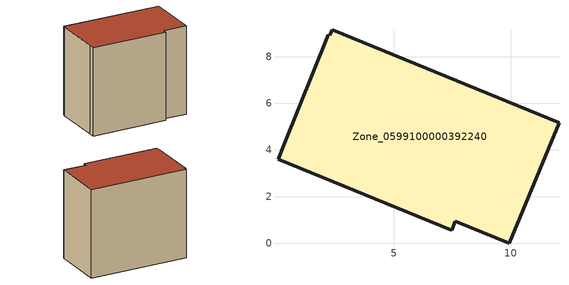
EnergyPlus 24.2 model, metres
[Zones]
Zone_0599100000392240
 floor ground (C_G): 2.25,8.91 2.35,9.15 12.07,5.17 9.95,0 7.63,0.95 7.47,0.56 0.03,3.61 0.28,4.19 2.18,8.94 z0
 wall outside (C_F): 7.63,0.95 9.95,0 12.07,5.17 2.35,9.15 2.25,8.91 2.18,8.94 0.28,4.19 0.03,3.61 7.47,0.56 7.63,0.95 z0:9.32
 roof outside (C_R): 2.35,9.15 2.25,8.91 2.18,8.94 0.28,4.19 0.03,3.61 7.47,0.56 7.63,0.95 9.95,0 12.07,5.17 z9.32
[BUILDING]
Pand.0599100000392240: North Axis=0; Terrain=City; Loads Convergence Tolerance Value=0.04; Temperature Convergence Tolerance Value=0.4; Solar Distribution=FullExterior; Maximum Number of Warmup Days=25; Minimum Number of Warmup Days=1
[Site:Location]
Rotterdam.The.Hague.AP_ZH_NLD Design_Conditions: Latitude=51.96; Longitude=4.45; Time Zone=1; Elevation=-4.5
[SITE:GROUNDTEMPERATURE:BUILDINGSURFACE]
18, 18, 18, 18, 18, 18, 18, 18, 18, 18, 18, 18
[MATERIAL] Thermal Absorptance=0.9; Solar Absorptance=0.7; Visible Absorptance=0.7
Name | Roughness | Thickness | Conductivity | Density | Specific Heat
G.TI.1992-2005 | MediumSmooth | 0.15 | 0.06 | 540 | 1210
F.TI.1992-2005 | Rough | 0.3 | 0.12 | 1920 | 840
R.TI.1992-2005 | MediumRough | 0.2 | 0.08 | 1500 | 1000
[CONSTRUCTION]
C_G: G.TI.1992-2005
C_F: F.TI.1992-2005
C_R: R.TI.1992-2005
[ZONE]
Zone_0599100000392240: Type=1; Multiplier=1; Ceiling Height=Autocalculate; Volume=Autocalculate; Floor Area=autocalculate; Part of Total Floor Area=Yes
[ZONEINFILTRATION:DESIGNFLOWRATE]
Infil_Zone_0599100000392240: Zone or ZoneList or Space or SpaceList=Zone_0599100000392240; Schedule=AlwaysOn; Design Flow Rate Calculation Method=Flow/Area; Flow Rate per Floor Area=0.0015; Constant Term Coefficient=1; Temperature Term Coefficient=0; Velocity Term Coefficient=0; Velocity Squared Term Coefficient=0
[HVACTEMPLATE:ZONE:IDEALLOADSAIRSYSTEM]
Zone_0599100000392240: Maximum Heating Supply Air Temperature=50; Minimum Cooling Supply Air Temperature=13; Maximum Heating Supply Air Humidity Ratio=0.0156; Minimum Cooling Supply Air Humidity Ratio=0.0077; Heating Limit=NoLimit; Cooling Limit=NoLimit; Dehumidification Control Type=ConstantSensibleHeatRatio; Cooling Sensible Heat Ratio=0.7; Dehumidification Setpoint=60; Humidification Control Type=None; Humidification Setpoint=30; Outdoor Air Method=None; Outdoor Air Flow Rate per Person=0.00944; Outdoor Air Flow Rate per Zone Floor Area=0; Outdoor Air Flow Rate per Zone=0; Demand Controlled Ventilation Type=None; Outdoor Air Economizer Type=NoEconomizer; Heat Recovery Type=None; Sensible Heat Recovery Effectiveness=0.7; Latent Heat Recovery Effectiveness=0.65
[ZONECONTROL:THERMOSTAT]
ThermostatControl_Zone_0599100000392240: Zone or ZoneList=Zone_0599100000392240; Control Type Schedule=DualSetpointControlType; Control 1=Thermostat_Zone_0599100000392240; Temperature Difference Between Cutout And Setpoint=0
[THERMOSTATSETPOINT:DUALSETPOINT]
Thermostat_Zone_0599100000392240: Heating Setpoint Temperature Schedule=HeatingSetpoint_Zone_0599100000392240; Cooling Setpoint Temperature Schedule=CoolingSetpoint_Zone_0599100000392240
[SCHEDULE:COMPACT]
HeatingSetpoint_Zone_0599100000392240: Through: 12/31, For: AllDays, Until: 24:00, 21
CoolingSetpoint_Zone_0599100000392240: Through: 12/31, For: AllDays, Until: 24:00, 24
DualSetpointControlType: Through: 12/31, For: AllDays, Until: 24:00, 4
AlwaysOn: Through: 12/31, For: AllDays, Until: 24:00, 1
